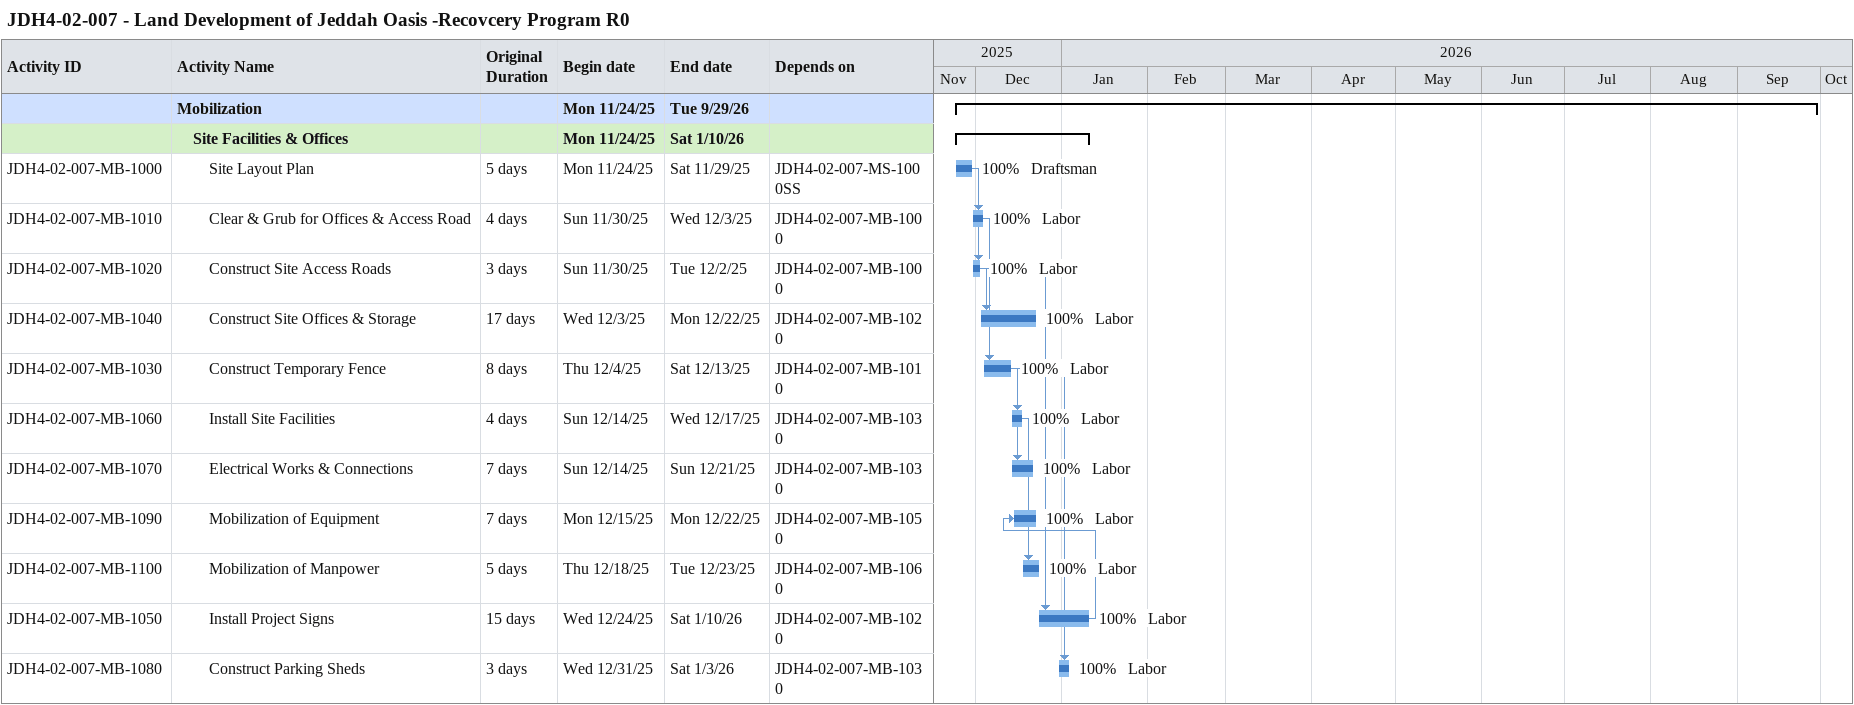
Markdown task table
JDH4-02-007 - Land Development of Jeddah Oasis -Recovcery Program R0

| ID | Level | Task | Original duration | Start | Finish | Predecessors | Resources | % complete |
|---|---|---|---|---|---|---|---|---|
|  | 1 | **Mobilization** |  | 2025-11-24 | 2026-09-29 |  |  |  |
|  | 2 | **Site Facilities & Offices** |  | 2025-11-24 | 2026-01-10 |  |  |  |
| JDH4-02-007-MB-1000 | 3 | Site Layout Plan | 5d | 2025-11-24 | 2025-11-29 | JDH4-02-007-MS-1000SS | Draftsman | 100 |
| JDH4-02-007-MB-1010 | 3 | Clear & Grub for Offices & Access Road | 4d | 2025-11-30 | 2025-12-03 | JDH4-02-007-MB-1000 | Labor | 100 |
| JDH4-02-007-MB-1020 | 3 | Construct Site Access Roads | 3d | 2025-11-30 | 2025-12-02 | JDH4-02-007-MB-1000 | Labor | 100 |
| JDH4-02-007-MB-1040 | 3 | Construct Site Offices & Storage | 17d | 2025-12-03 | 2025-12-22 | JDH4-02-007-MB-1020 | Labor | 100 |
| JDH4-02-007-MB-1030 | 3 | Construct Temporary Fence | 8d | 2025-12-04 | 2025-12-13 | JDH4-02-007-MB-1010 | Labor | 100 |
| JDH4-02-007-MB-1060 | 3 | Install Site Facilities | 4d | 2025-12-14 | 2025-12-17 | JDH4-02-007-MB-1030 | Labor | 100 |
| JDH4-02-007-MB-1070 | 3 | Electrical Works & Connections | 7d | 2025-12-14 | 2025-12-21 | JDH4-02-007-MB-1030 | Labor | 100 |
| JDH4-02-007-MB-1090 | 3 | Mobilization of Equipment | 7d | 2025-12-15 | 2025-12-22 | JDH4-02-007-MB-1050 | Labor | 100 |
| JDH4-02-007-MB-1100 | 3 | Mobilization of Manpower | 5d | 2025-12-18 | 2025-12-23 | JDH4-02-007-MB-1060 | Labor | 100 |
| JDH4-02-007-MB-1050 | 3 | Install Project Signs | 15d | 2025-12-24 | 2026-01-10 | JDH4-02-007-MB-1020 | Labor | 100 |
| JDH4-02-007-MB-1080 | 3 | Construct Parking Sheds | 3d | 2025-12-31 | 2026-01-03 | JDH4-02-007-MB-1030 | Labor | 100 |
